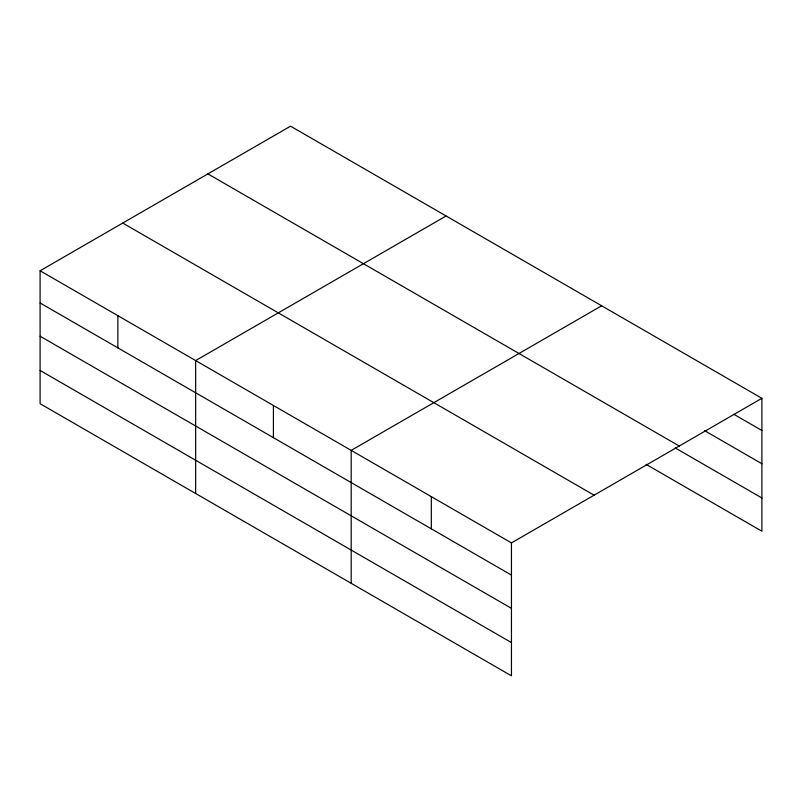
<?xml version="1.0" encoding="UTF-8"?>
<svg xmlns="http://www.w3.org/2000/svg" width="802" height="802" viewBox="0 0 802 802"><rect width="100%" height="100%" fill="white"/><g stroke="black" fill="none" stroke-linecap="round" stroke-linejoin="round"><path stroke-width="1.2" d="M40.1 270.775L511.445 542.904L511.445 675.825L40.1 403.697L40.1 270.775L290.555 126.175L761.9 398.303L761.9 531.225L646.041 464.328M446.102 215.979L195.648 360.579L195.648 493.491M601.64 305.783L351.186 450.383L351.186 583.295M511.445 542.904L761.9 398.303M733.75 414.243L761.9 430.494M704.507 430.604L761.9 463.736M207.908 173.894L679.254 446.022M675.274 447.967L761.9 497.982M122.746 223.066L594.092 495.185M40.1 302.976L511.445 575.094M40.1 336.208L511.445 608.337M40.1 370.454L511.445 642.582M431.316 496.649L431.316 528.839M273.412 405.481L273.412 437.671M117.874 315.677L117.874 347.868"/></g></svg>
